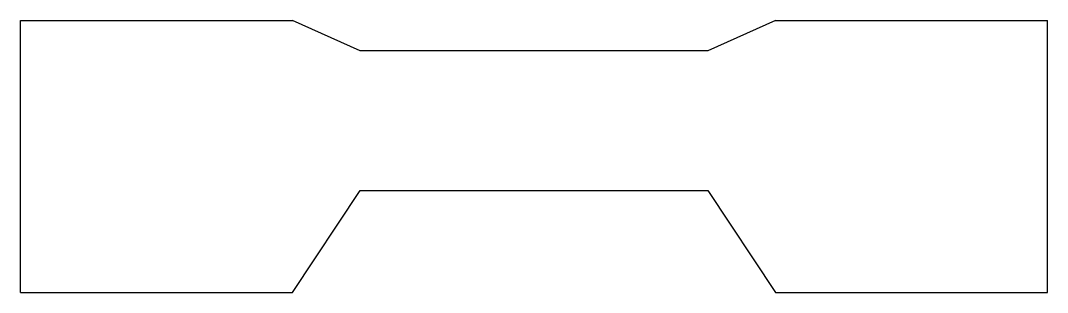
# Model space of a CAD drawing. Header units: millimetres. Extents: x -36 to 236, y -36 to 36.
import ezdxf

# ---------------------------------------------------------------- set-up
doc = ezdxf.new("R2010")
doc.units = ezdxf.units.MM

msp = doc.modelspace()

# ---------------------------------------------------------------- linework, layer by layer
for p, q in [((-36, 36), (36, 36)), ((-36, -36), (-36, 36)), ((54, 28), (36, 36)), ((164, 36), (146, 28)), ((164, 36), (236, 36)), ((236, -36), (236, 36)), ((146, 28), (54, 28)), ((36, -36), (54, -9)), ((54, -9), (146, -9)), ((146, -9), (164, -36)), ((-36, -36), (36, -36)), ((164, -36), (236, -36))]:
    msp.add_line(p, q)

doc.saveas('drawing.dxf')
